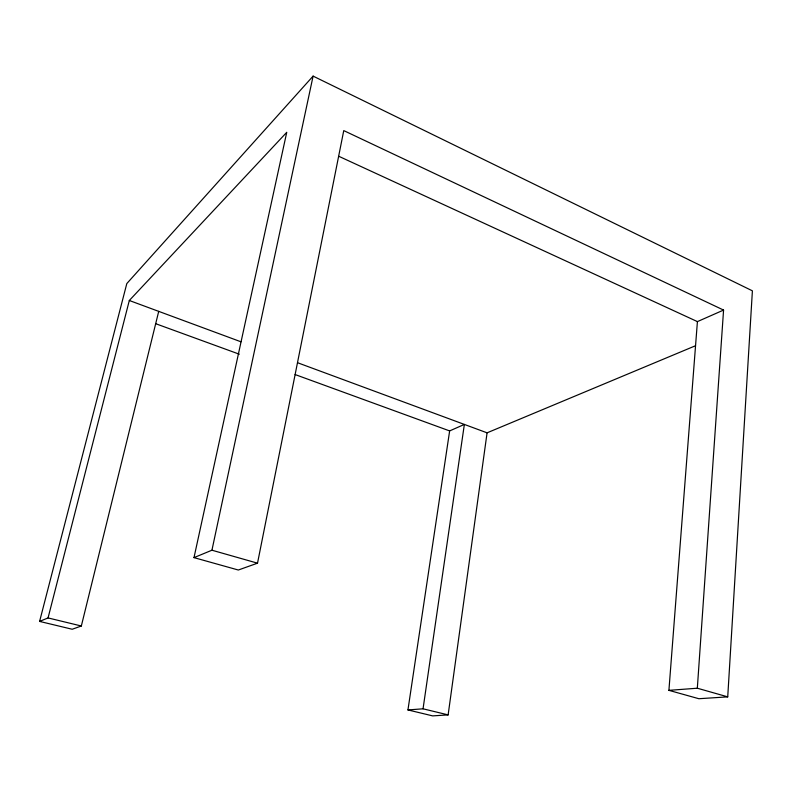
<?xml version="1.0" encoding="UTF-8"?>
<svg xmlns="http://www.w3.org/2000/svg" width="792" height="792" viewBox="0 0 792 792"><rect width="100%" height="100%" fill="white"/><g stroke="black" fill="none" stroke-linecap="round" stroke-linejoin="round"><path stroke-width="1.19" d="M727.729 696.861L697.326 688.218L723.571 310.068L697.415 321.611L668.913 690.347L698.871 698.722L727.729 696.861L752.4 290.832L313.097 76.111L126.809 283.576L39.6 621.413L72.201 629.254L81.338 625.997L158.717 311.365M407.949 709.939L423.047 708.81L464.36 424.423L449.638 430.917L407.949 709.939L432.68 715.889L448.133 714.889L487.08 432.828L695.485 345.748M39.6 621.413L48.055 617.928L129.314 300.495L286.753 132.304L193.99 557.627L238.323 570.022L257.519 563.171L343.758 130.601L723.571 310.068M193.99 557.627L211.939 550.212L313.097 76.111M668.913 690.347L697.326 688.218M48.055 617.928L81.338 625.997M423.047 708.81L448.133 714.889M211.939 550.212L257.519 563.171M155.678 323.69L239.333 354.202M295.099 374.547L449.638 430.917M129.314 300.495L240.916 341.778M297.643 362.756L487.08 432.828M338.917 156.341L697.415 321.611"/></g></svg>
